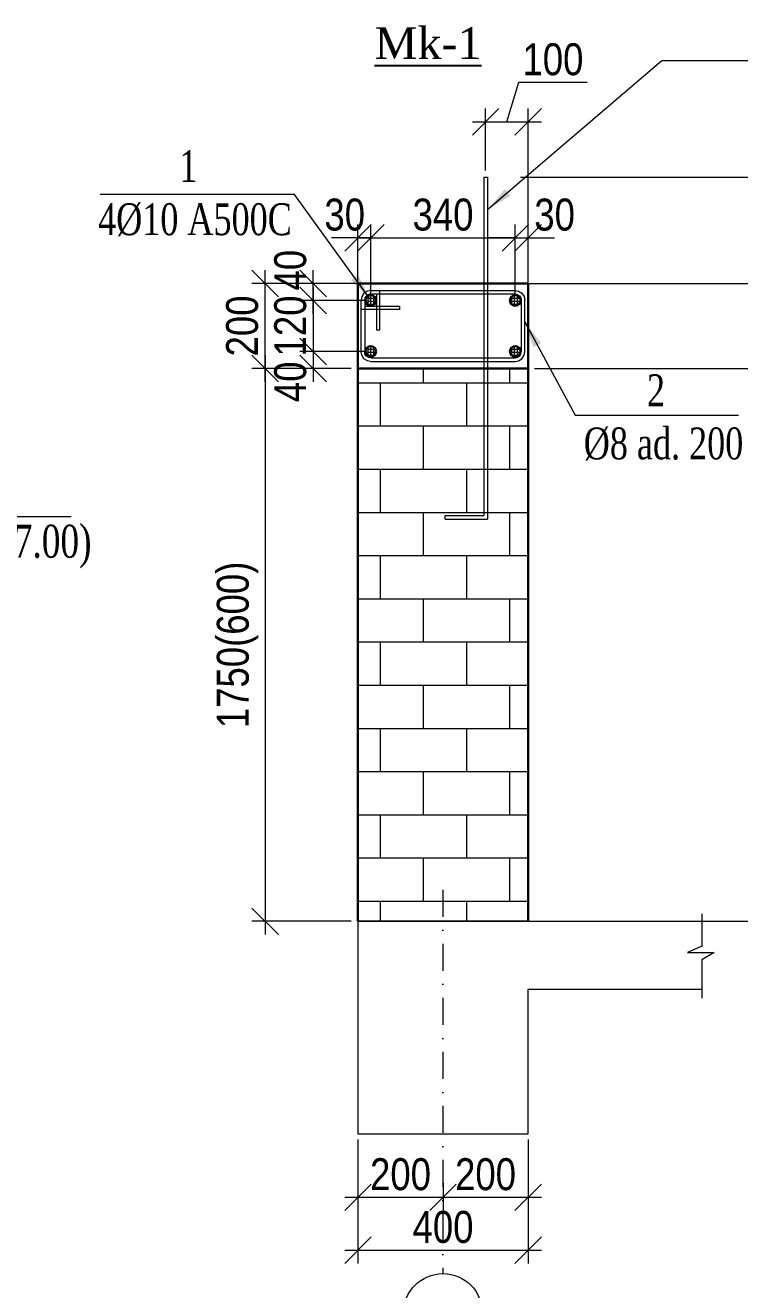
# Model space of a CAD drawing. Header units: millimetres. Extents: x -149347 to 251215, y -2929184 to -2541447.
# Drawn here: x 210486 to 217207, y -2622090 to -2610195 of the extents above; entities that cross this region are included whole.
import ezdxf

# ---------------------------------------------------------------- set-up
doc = ezdxf.new("R2010")
doc.units = ezdxf.units.MM
doc.linetypes.add('DASHDOT', pattern=[25.4, 12.7, -6.35, 0, -6.35])
doc.linetypes.add('DASHDOTX2', pattern=[50.8, 25.4, -12.7, 0, -12.7])
for name, color, linetype, lineweight in [('Ishare xetleri', 95, 'Continuous', 5), ('Ox xetti', 1, 'DASHDOT', 18), ('Xamut', 5, 'Continuous', 15)]:
    doc.layers.add(name, color=color, linetype=linetype, lineweight=lineweight)
doc.layers.add('Text', color=7, linetype='Continuous')
doc.styles.add('400', font='times.ttf', dxfattribs={"width": 0.75, "height": 300})
doc.styles.get("Standard").update_dxf_attribs({"font": 'times.ttf'})
doc.styles.add('style1', font='A3TI(LA).TTF', dxfattribs={"height": 400})
doc.styles.add('style6', font='ARIALN.TTF', dxfattribs={"height": 300})
doc.dimstyles.new('DIM_100', dxfattribs={"dimscale": 100, "dimtxt": 250, "dimasz": 2.5, "dimexe": 1.25, "dimexo": 0.625, "dimtad": 1, "dimdec": 0, "dimtxsty": 'style1', "dimblk": 'OBLIQUE', "dimcen": 2.5, "dimdle": 1.25, "dimclrd": 251, "dimclre": 251, "dimaunit": 1, "dimadec": 3, "dimazin": 0, "dimtfac": 1, "dimtdec": 0, "dimtmove": 1, "dimatfit": 3, "dimfxl": 1.25, "dimlwd": 5, "dimlwe": 5, "dimarcsym": 0})

# ---------------------------------------------------------------- blocks, each defined once
blk = doc.blocks.new('_Oblique')
at = {"color": 0, "linetype": 'ByBlock', "lineweight": -2}
blk.add_line((-0.5, -0.5), (0.5, 0.5), dxfattribs=at)
blk = doc.blocks.new('*D1120')
at = {"color": 251, "lineweight": 5, "ltscale": 15, "transparency": 16777216}
for p, q in [((213616, -2620678), (213616, -2621346)), ((214416, -2621083), (214416, -2621346))]:
    blk.add_line(p, q, dxfattribs=at)
at = {"color": 251, "linetype": 'ByBlock', "lineweight": 5, "ltscale": 15, "transparency": 16777216}
blk.add_line((214541, -2621221), (213491, -2621221), dxfattribs=at)
at = {"layer": 'Defpoints', "color": 0, "lineweight": 15, "ltscale": 15, "transparency": 16777216}
for p in [(213616, -2620615), (214416, -2621021), (213616, -2621221)]:
    blk.add_point(p, dxfattribs=at)
at = {"color": 251, "lineweight": 5, "ltscale": 15, "transparency": 16777216, "xscale": 250, "yscale": 250, "zscale": 250, "rotation": 180}
blk.add_blockref('_Oblique', (213616, -2621221), dxfattribs=at)
at = {"color": 251, "lineweight": 5, "ltscale": 15, "transparency": 16777216, "xscale": 250, "yscale": 250, "zscale": 250}
blk.add_blockref('_Oblique', (214416, -2621221), dxfattribs=at)
at = {"color": 0, "lineweight": 15, "ltscale": 15, "transparency": 16777216, "insert": (214016, -2621005), "char_height": 300, "attachment_point": 5, "style": 'style6'}
blk.add_mtext('200', dxfattribs=at)
blk = doc.blocks.new('*D1121')
at = {"color": 251, "lineweight": 5, "ltscale": 15, "transparency": 16777216}
for p, q in [((215216, -2620678), (215216, -2621346)), ((214416, -2621083), (214416, -2621346))]:
    blk.add_line(p, q, dxfattribs=at)
at = {"color": 251, "linetype": 'ByBlock', "lineweight": 5, "ltscale": 15, "transparency": 16777216}
blk.add_line((215341, -2621221), (214291, -2621221), dxfattribs=at)
at = {"layer": 'Defpoints', "color": 0, "lineweight": 15, "ltscale": 15, "transparency": 16777216}
for p in [(215216, -2620615), (214416, -2621021), (214416, -2621221)]:
    blk.add_point(p, dxfattribs=at)
at = {"color": 251, "lineweight": 5, "ltscale": 15, "transparency": 16777216, "xscale": 250, "yscale": 250, "zscale": 250, "rotation": 180}
blk.add_blockref('_Oblique', (214416, -2621221), dxfattribs=at)
at = {"color": 251, "lineweight": 5, "ltscale": 15, "transparency": 16777216, "xscale": 250, "yscale": 250, "zscale": 250}
blk.add_blockref('_Oblique', (215216, -2621221), dxfattribs=at)
at = {"color": 0, "lineweight": 15, "ltscale": 15, "transparency": 16777216, "insert": (214816, -2621005), "char_height": 300, "attachment_point": 5, "style": 'style6'}
blk.add_mtext('200', dxfattribs=at)
blk = doc.blocks.new('*D1122')
at = {"color": 251, "lineweight": 5, "ltscale": 15, "transparency": 16777216}
for p, q in [((213616, -2621284), (213616, -2621842)), ((215216, -2621284), (215216, -2621842))]:
    blk.add_line(p, q, dxfattribs=at)
at = {"color": 251, "linetype": 'ByBlock', "lineweight": 5, "ltscale": 15, "transparency": 16777216}
blk.add_line((213491, -2621717), (215341, -2621717), dxfattribs=at)
at = {"layer": 'Defpoints', "color": 0, "lineweight": 15, "ltscale": 15, "transparency": 16777216}
for p in [(213616, -2621221), (215216, -2621221), (215216, -2621717)]:
    blk.add_point(p, dxfattribs=at)
at = {"color": 251, "lineweight": 5, "ltscale": 15, "transparency": 16777216, "xscale": 250, "yscale": 250, "zscale": 250, "rotation": 180}
blk.add_blockref('_Oblique', (213616, -2621717), dxfattribs=at)
at = {"color": 251, "lineweight": 5, "ltscale": 15, "transparency": 16777216, "xscale": 250, "yscale": 250, "zscale": 250}
blk.add_blockref('_Oblique', (215216, -2621717), dxfattribs=at)
at = {"color": 0, "lineweight": 15, "ltscale": 15, "transparency": 16777216, "insert": (214416, -2621501), "char_height": 300, "attachment_point": 5, "style": 'style6'}
blk.add_mtext('400', dxfattribs=at)
blk = doc.blocks.new('*D1102')
at = {"color": 251, "linetype": 'ByBlock', "lineweight": 5, "ltscale": 15, "transparency": 16777216}
blk.add_line((217807, -2618749), (217807, -2613299), dxfattribs=at)
at = {"color": 251, "lineweight": 5, "ltscale": 15, "transparency": 16777216}
for p, q in [((215278, -2613424), (217932, -2613424)), ((217647, -2618624), (217932, -2618624))]:
    blk.add_line(p, q, dxfattribs=at)
at = {"layer": 'Defpoints', "color": 0, "lineweight": 15, "ltscale": 15, "transparency": 16777216}
for p in [(215216, -2613424), (217807, -2613424), (217585, -2618624)]:
    blk.add_point(p, dxfattribs=at)
at = {"color": 251, "lineweight": 5, "ltscale": 15, "transparency": 16777216, "xscale": 250, "yscale": 250, "zscale": 250}
for p, rotation in [((217807, -2613424), 90), ((217807, -2618624), 270)]:
    blk.add_blockref('_Oblique', p, dxfattribs=dict(at, rotation=rotation))
at = {"color": 0, "lineweight": 15, "ltscale": 15, "transparency": 16777216, "insert": (217548, -2616024), "char_height": 300, "attachment_point": 5, "rotation": 90, "style": 'style6'}
blk.add_mtext('1300{\\fArial Narrow|b0|i0|c238|p34; (600)}', dxfattribs=at)
blk = doc.blocks.new('*D1105')
at = {"color": 251, "linetype": 'ByBlock', "lineweight": 5, "ltscale": 15, "transparency": 16777216}
blk.add_line((212742, -2613549), (212742, -2612499), dxfattribs=at)
at = {"color": 251, "lineweight": 5, "ltscale": 15, "transparency": 16777216}
for p, q in [((213553, -2612624), (212617, -2612624)), ((213553, -2613424), (212617, -2613424))]:
    blk.add_line(p, q, dxfattribs=at)
at = {"layer": 'Defpoints', "color": 0, "lineweight": 15, "ltscale": 15, "transparency": 16777216}
for p in [(212742, -2612624), (213616, -2612624), (213616, -2613424)]:
    blk.add_point(p, dxfattribs=at)
at = {"color": 251, "lineweight": 5, "ltscale": 15, "transparency": 16777216, "xscale": 250, "yscale": 250, "zscale": 250}
for p, rotation in [((212742, -2612624), 90), ((212742, -2613424), 270)]:
    blk.add_blockref('_Oblique', p, dxfattribs=dict(at, rotation=rotation))
at = {"color": 0, "lineweight": 15, "ltscale": 15, "transparency": 16777216, "insert": (212527, -2613024), "char_height": 300, "attachment_point": 5, "rotation": 90, "style": 'style6'}
blk.add_mtext('200', dxfattribs=at)
blk = doc.blocks.new('*D1106')
at = {"color": 251, "linetype": 'ByBlock', "lineweight": 5, "ltscale": 15, "transparency": 16777216}
blk.add_line((212742, -2613299), (212742, -2618749), dxfattribs=at)
at = {"color": 251, "lineweight": 5, "ltscale": 15, "transparency": 16777216}
for p, q in [((213491, -2613424), (212617, -2613424)), ((213553, -2618624), (212617, -2618624))]:
    blk.add_line(p, q, dxfattribs=at)
at = {"layer": 'Defpoints', "color": 0, "lineweight": 15, "ltscale": 15, "transparency": 16777216}
for p in [(213553, -2613424), (212742, -2618624), (213616, -2618624)]:
    blk.add_point(p, dxfattribs=at)
at = {"color": 251, "lineweight": 5, "ltscale": 15, "transparency": 16777216, "xscale": 250, "yscale": 250, "zscale": 250}
for p, rotation in [((212742, -2613424), 90), ((212742, -2618624), 270)]:
    blk.add_blockref('_Oblique', p, dxfattribs=dict(at, rotation=rotation))
at = {"color": 0, "lineweight": 15, "ltscale": 15, "transparency": 16777216, "insert": (212483, -2616024), "char_height": 300, "attachment_point": 5, "rotation": 90, "style": 'style6'}
blk.add_mtext('{\\fArial Narrow|b0|i0|c238|p34;1750(600)}', dxfattribs=at)
blk = doc.blocks.new('*D1107')
at = {"color": 251, "linetype": 'ByBlock', "lineweight": 5, "ltscale": 15, "transparency": 16777216}
blk.add_line((213195, -2612909), (213195, -2612499), dxfattribs=at)
at = {"color": 251, "lineweight": 5, "ltscale": 15, "transparency": 16777216}
for p, q in [((213673, -2612624), (213070, -2612624)), ((213673, -2612784), (213070, -2612784))]:
    blk.add_line(p, q, dxfattribs=at)
at = {"layer": 'Defpoints', "color": 0, "lineweight": 15, "ltscale": 15, "transparency": 16777216}
for p in [(213195, -2612624), (213736, -2612624), (213736, -2612784)]:
    blk.add_point(p, dxfattribs=at)
at = {"color": 251, "lineweight": 5, "ltscale": 15, "transparency": 16777216, "xscale": 250, "yscale": 250, "zscale": 250}
for p, rotation in [((213195, -2612624), 90), ((213195, -2612784), 270)]:
    blk.add_blockref('_Oblique', p, dxfattribs=dict(at, rotation=rotation))
at = {"color": 0, "lineweight": 15, "ltscale": 15, "transparency": 16777216, "insert": (212980, -2612499), "char_height": 300, "attachment_point": 5, "rotation": 90, "style": 'style6'}
blk.add_mtext('40', dxfattribs=at)
blk = doc.blocks.new('*D1108')
at = {"color": 251, "linetype": 'ByBlock', "lineweight": 5, "ltscale": 15, "transparency": 16777216}
blk.add_line((213195, -2612659), (213195, -2613389), dxfattribs=at)
at = {"color": 251, "lineweight": 5, "ltscale": 15, "transparency": 16777216}
for p, q in [((213673, -2612784), (213070, -2612784)), ((213673, -2613264), (213070, -2613264))]:
    blk.add_line(p, q, dxfattribs=at)
at = {"layer": 'Defpoints', "color": 0, "lineweight": 15, "ltscale": 15, "transparency": 16777216}
for p in [(213736, -2612784), (213195, -2613264), (213736, -2613264)]:
    blk.add_point(p, dxfattribs=at)
at = {"color": 251, "lineweight": 5, "ltscale": 15, "transparency": 16777216, "xscale": 250, "yscale": 250, "zscale": 250}
for p, rotation in [((213195, -2612784), 90), ((213195, -2613264), 270)]:
    blk.add_blockref('_Oblique', p, dxfattribs=dict(at, rotation=rotation))
at = {"color": 0, "lineweight": 15, "ltscale": 15, "transparency": 16777216, "insert": (212980, -2613024), "char_height": 300, "attachment_point": 5, "rotation": 90, "style": 'style6'}
blk.add_mtext('120', dxfattribs=at)
blk = doc.blocks.new('*D1109')
at = {"color": 251, "linetype": 'ByBlock', "lineweight": 5, "ltscale": 15, "transparency": 16777216}
blk.add_line((213195, -2613139), (213195, -2613549), dxfattribs=at)
at = {"color": 251, "lineweight": 5, "ltscale": 15, "transparency": 16777216}
for p, q in [((213411, -2613264), (213070, -2613264)), ((213411, -2613424), (213070, -2613424))]:
    blk.add_line(p, q, dxfattribs=at)
at = {"layer": 'Defpoints', "color": 0, "lineweight": 15, "ltscale": 15, "transparency": 16777216}
for p in [(213473, -2613264), (213195, -2613424), (213473, -2613424)]:
    blk.add_point(p, dxfattribs=at)
at = {"color": 251, "lineweight": 5, "ltscale": 15, "transparency": 16777216, "xscale": 250, "yscale": 250, "zscale": 250}
for p, rotation in [((213195, -2613264), 90), ((213195, -2613424), 270)]:
    blk.add_blockref('_Oblique', p, dxfattribs=dict(at, rotation=rotation))
at = {"color": 0, "lineweight": 15, "ltscale": 15, "transparency": 16777216, "insert": (212980, -2613549), "char_height": 300, "attachment_point": 5, "rotation": 90, "style": 'style6'}
blk.add_mtext('40', dxfattribs=at)
blk = doc.blocks.new('*D1110')
at = {"color": 251, "lineweight": 5, "ltscale": 15, "transparency": 16777216}
for p, q in [((213616, -2613313), (213616, -2612069)), ((213736, -2612721), (213736, -2612069))]:
    blk.add_line(p, q, dxfattribs=at)
at = {"color": 251, "linetype": 'ByBlock', "lineweight": 5, "ltscale": 15, "transparency": 16777216}
for p, q in [((213616, -2612194), (213366, -2612194)), ((213736, -2612194), (213616, -2612194)), ((213736, -2612194), (213986, -2612194))]:
    blk.add_line(p, q, dxfattribs=at)
at = {"layer": 'Defpoints', "color": 0, "lineweight": 15, "ltscale": 15, "transparency": 16777216}
for p in [(213616, -2612194), (213736, -2612784), (213616, -2613375)]:
    blk.add_point(p, dxfattribs=at)
at = {"color": 251, "lineweight": 5, "ltscale": 15, "transparency": 16777216, "xscale": 250, "yscale": 250, "zscale": 250}
blk.add_blockref('_Oblique', (213616, -2612194), dxfattribs=at)
at = {"color": 251, "lineweight": 5, "ltscale": 15, "transparency": 16777216, "xscale": 250, "yscale": 250, "zscale": 250, "rotation": 180}
blk.add_blockref('_Oblique', (213736, -2612194), dxfattribs=at)
at = {"color": 0, "lineweight": 15, "ltscale": 15, "transparency": 16777216, "insert": (213491, -2611978), "char_height": 300, "attachment_point": 5, "style": 'style6'}
blk.add_mtext('30', dxfattribs=at)
blk = doc.blocks.new('*D1111')
at = {"color": 251, "lineweight": 5, "ltscale": 15, "transparency": 16777216}
for p, q in [((213736, -2612387), (213736, -2612069)), ((215096, -2612434), (215096, -2612069))]:
    blk.add_line(p, q, dxfattribs=at)
at = {"color": 251, "linetype": 'ByBlock', "lineweight": 5, "ltscale": 15, "transparency": 16777216}
blk.add_line((213611, -2612194), (215221, -2612194), dxfattribs=at)
at = {"layer": 'Defpoints', "color": 0, "lineweight": 15, "ltscale": 15, "transparency": 16777216}
for p in [(215096, -2612194), (213736, -2612450), (215096, -2612496)]:
    blk.add_point(p, dxfattribs=at)
at = {"color": 251, "lineweight": 5, "ltscale": 15, "transparency": 16777216, "xscale": 250, "yscale": 250, "zscale": 250, "rotation": 180}
blk.add_blockref('_Oblique', (213736, -2612194), dxfattribs=at)
at = {"color": 251, "lineweight": 5, "ltscale": 15, "transparency": 16777216, "xscale": 250, "yscale": 250, "zscale": 250}
blk.add_blockref('_Oblique', (215096, -2612194), dxfattribs=at)
at = {"color": 0, "lineweight": 15, "ltscale": 15, "transparency": 16777216, "insert": (214416, -2611978), "char_height": 300, "attachment_point": 5, "style": 'style6'}
blk.add_mtext('340', dxfattribs=at)
blk = doc.blocks.new('*D1112')
at = {"color": 251, "lineweight": 5, "ltscale": 15, "transparency": 16777216}
for p, q in [((215096, -2612721), (215096, -2612069)), ((215216, -2613313), (215216, -2612069))]:
    blk.add_line(p, q, dxfattribs=at)
at = {"color": 251, "linetype": 'ByBlock', "lineweight": 5, "ltscale": 15, "transparency": 16777216}
for p, q in [((215096, -2612194), (214846, -2612194)), ((215096, -2612194), (215216, -2612194)), ((215216, -2612194), (215466, -2612194))]:
    blk.add_line(p, q, dxfattribs=at)
at = {"layer": 'Defpoints', "color": 0, "lineweight": 15, "ltscale": 15, "transparency": 16777216}
for p in [(215216, -2612194), (215096, -2612784), (215216, -2613375)]:
    blk.add_point(p, dxfattribs=at)
at = {"color": 251, "lineweight": 5, "ltscale": 15, "transparency": 16777216, "xscale": 250, "yscale": 250, "zscale": 250}
blk.add_blockref('_Oblique', (215096, -2612194), dxfattribs=at)
at = {"color": 251, "lineweight": 5, "ltscale": 15, "transparency": 16777216, "xscale": 250, "yscale": 250, "zscale": 250, "rotation": 180}
blk.add_blockref('_Oblique', (215216, -2612194), dxfattribs=at)
at = {"color": 0, "lineweight": 15, "ltscale": 15, "transparency": 16777216, "insert": (215466, -2611978), "char_height": 300, "attachment_point": 5, "style": 'style6'}
blk.add_mtext('30', dxfattribs=at)
blk = doc.blocks.new('*D1113')
at = {"color": 251, "linetype": 'ByBlock', "lineweight": 5, "ltscale": 15, "transparency": 16777216}
blk.add_line((217807, -2612749), (217807, -2611499), dxfattribs=at)
at = {"color": 251, "lineweight": 5, "ltscale": 15, "transparency": 16777216}
for p, q in [((215145, -2611624), (217932, -2611624)), ((217647, -2612624), (217932, -2612624))]:
    blk.add_line(p, q, dxfattribs=at)
at = {"layer": 'Defpoints', "color": 0, "lineweight": 15, "ltscale": 15, "transparency": 16777216}
for p in [(215083, -2611624), (217807, -2611624), (217585, -2612624)]:
    blk.add_point(p, dxfattribs=at)
at = {"color": 251, "lineweight": 5, "ltscale": 15, "transparency": 16777216, "xscale": 250, "yscale": 250, "zscale": 250}
for p, rotation in [((217807, -2611624), 90), ((217807, -2612624), 270)]:
    blk.add_blockref('_Oblique', p, dxfattribs=dict(at, rotation=rotation))
at = {"color": 0, "lineweight": 15, "ltscale": 15, "transparency": 16777216, "insert": (217591, -2612124), "char_height": 300, "attachment_point": 5, "rotation": 90, "style": 'style6'}
blk.add_mtext('250', dxfattribs=at)
blk = doc.blocks.new('*D1114')
at = {"color": 251, "linetype": 'ByBlock', "lineweight": 5, "ltscale": 15, "transparency": 16777216}
for p, q in [((215016, -2611104), (215128, -2610732)), ((215128, -2610732), (215772, -2610732)), ((214692, -2611104), (215341, -2611104))]:
    blk.add_line(p, q, dxfattribs=at)
at = {"color": 251, "lineweight": 5, "ltscale": 15, "transparency": 16777216}
for p, q in [((214817, -2611561), (214817, -2610979)), ((215216, -2612232), (215216, -2610979))]:
    blk.add_line(p, q, dxfattribs=at)
at = {"layer": 'Defpoints', "color": 0, "lineweight": 15, "ltscale": 15, "transparency": 16777216}
for p in [(215216, -2611104), (214817, -2611624), (215216, -2612294)]:
    blk.add_point(p, dxfattribs=at)
at = {"color": 251, "lineweight": 5, "ltscale": 15, "transparency": 16777216, "xscale": 250, "yscale": 250, "zscale": 250, "rotation": 180}
blk.add_blockref('_Oblique', (214817, -2611104), dxfattribs=at)
at = {"color": 251, "lineweight": 5, "ltscale": 15, "transparency": 16777216, "xscale": 250, "yscale": 250, "zscale": 250}
blk.add_blockref('_Oblique', (215216, -2611104), dxfattribs=at)
at = {"color": 0, "lineweight": 15, "ltscale": 15, "transparency": 16777216, "insert": (215450, -2610517), "char_height": 300, "attachment_point": 5, "style": 'style6'}
blk.add_mtext('100', dxfattribs=at)

msp = doc.modelspace()

# ---------------------------------------------------------------- hatches: boundary and pattern name
at = {"lineweight": 15, "ltscale": 5}
h = msp.add_hatch(dxfattribs=at)
h.set_pattern_fill('AR-B816', scale=2)
h.set_pattern_definition([(0, (-5629.63, 4e-09), (0, 406.4), []), (90, (-5629.63, 4e-09), (-406.4, 406.4), [406.4, -406.4])])
edge = h.paths.add_edge_path()
edge.add_line((215215.58035, -2613423.77331), (213615.60697, -2613423.77331))
edge.add_line((213615.60697, -2613423.77331), (213615.60697, -2618623.77331))
edge.add_line((213615.60697, -2618623.77331), (215215.60697, -2618623.77331))
edge.add_line((215215.60697, -2618623.77331), (215215.60697, -2613429.01841))
at = {"layer": 'Xamut'}
h = msp.add_hatch(dxfattribs=at)
h.set_pattern_fill('ANGLE', color=256, scale=4, style=0)
h.set_pattern_definition([(0, (215945.607, -2612733.773), (0, 27.94), [20.32, -7.62]), (90, (215945.607, -2612733.773), (-27.94, 2e-15), [20.32, -7.62])])
edge = h.paths.add_edge_path()
edge.add_arc((213735.60697, -2612783.77331), 50, -180, 180, ccw=False)
h = msp.add_hatch(dxfattribs=at)
h.set_pattern_fill('ANGLE', color=256, scale=4, style=0)
h.set_pattern_definition([(0, (215145.607, -2612733.773), (0, 27.94), [20.32, -7.62]), (90, (215145.607, -2612733.773), (-27.94, 2e-15), [20.32, -7.62])])
edge = h.paths.add_edge_path()
edge.add_arc((215095.60697, -2612783.77331), 50, 0, 360)
h = msp.add_hatch(dxfattribs=at)
h.set_pattern_fill('ANGLE', color=256, scale=4, style=0)
h.set_pattern_definition([(0, (215945.607, -2613213.773), (0, 27.94), [20.32, -7.62]), (90, (215945.607, -2613213.773), (-27.94, 2e-15), [20.32, -7.62])])
edge = h.paths.add_edge_path()
edge.add_arc((213735.60697, -2613263.77331), 50, -180, 180, ccw=False)
h = msp.add_hatch(dxfattribs=at)
h.set_pattern_fill('ANGLE', color=256, scale=4, style=0)
h.set_pattern_definition([(0, (215145.607, -2613213.773), (0, 27.94), [20.32, -7.62]), (90, (215145.607, -2613213.773), (-27.94, 2e-15), [20.32, -7.62])])
edge = h.paths.add_edge_path()
edge.add_arc((215095.60697, -2613263.77331), 50, 0, 360)

# ---------------------------------------------------------------- linework, layer by layer
at = {"color": 4, "linetype": 'Continuous', "lineweight": 15}
for p, q in [((214798.66761, -2611623.77331), (214834.31944, -2611623.77331)), ((214799.01577, -2611623.77331), (214799.01577, -2614805.94739)), ((214834.66761, -2611623.77331), (214834.66761, -2614805.94739)), ((213615.60697, -2613423.77331), (214015.60697, -2613423.77331)), ((214434.66761, -2614805.94739), (214799.01577, -2614805.94739)), ((214434.66761, -2614841.59922), (214434.66761, -2614805.94739)), ((214834.66761, -2614805.94739), (214834.66761, -2614841.59922)), ((214434.66761, -2614841.59922), (214834.66761, -2614841.59922)), ((213615.60697, -2618623.77331), (216852.16822, -2618623.77331)), ((213615.60697, -2618623.77331), (213615.60697, -2620623.77331)), ((215215.60697, -2619263.69727), (216852.16822, -2619263.69727)), ((215215.60697, -2620623.77331), (215215.60697, -2619263.69727)), ((213615.60697, -2620623.77331), (215215.60697, -2620623.77331))]:
    msp.add_line(p, q, dxfattribs=at)
at = {"color": 7, "lineweight": 15, "ltscale": 80}
for p, q in [((215183.93214, -2612623.77331), (218925.08417, -2612623.77331)), ((215215.60697, -2618623.77331), (213615.60697, -2618623.77331)), ((216852.16822, -2618623.77331), (218925.08417, -2618623.77331))]:
    msp.add_line(p, q, dxfattribs=at)
at = {"color": 7, "lineweight": 30, "ltscale": 80}
for p, q in [((213615.60697, -2613423.77331), (213615.60697, -2617823.77331)), ((215215.60697, -2613423.77331), (215215.60697, -2618623.77331)), ((213615.60697, -2618623.77331), (213615.60697, -2617823.77331))]:
    msp.add_line(p, q, dxfattribs=at)
at = {"color": 1, "lineweight": 15, "ltscale": 15}
msp.add_line((202211.43052, -2614817.31152), (210916.38221, -2614817.31152), dxfattribs=at)
at = {"color": 7, "lineweight": 30, "ltscale": 80}
msp.add_lwpolyline([(213615.60697, -2613423.77331), (215215.60697, -2613423.77331), (215215.60697, -2612623.77331), (213615.60697, -2612623.77331)], close=True, dxfattribs=at)
at = {"color": 4, "linetype": 'Continuous', "lineweight": 15}
msp.add_lwpolyline([(216852.16822, -2618552.95846), (216852.16822, -2618859.44829), (216716.19157, -2618916.49233), (216965.90918, -2618916.49233), (216852.16822, -2618987.79739), (216852.16822, -2619346.53574)], dxfattribs=at)
at = {"color": 7, "lineweight": 9}
msp.add_circle((214415.60697, -2622309.27261), 371.07409, dxfattribs=at)
at = {"layer": 'Ishare xetleri', "color": 251, "lineweight": 9}
for p, q in [((213650.89266, -2612747.93618), (213647.05278, -2612779.93363)), ((213672.50415, -2612715.70926), (213650.89266, -2612747.93618)), ((213705.67139, -2612695.8852), (213672.50415, -2612715.70926)), ((213681.74922, -2612759.37764), (213679.05278, -2612781.84686)), ((213695.08325, -2612739.49401), (213681.74922, -2612759.37764)), ((213717.04984, -2612726.36458), (213695.08325, -2612739.49401)), ((213735.06939, -2612690.66128), (213705.67139, -2612695.8852)), ((213737.89044, -2612722.66128), (213717.04984, -2612726.36458)), ((215093.32351, -2612722.66128), (215114.16411, -2612726.36458)), ((215096.14455, -2612690.66128), (215125.54255, -2612695.8852)), ((215114.16411, -2612726.36458), (215136.13069, -2612739.49401)), ((215125.54255, -2612695.8852), (215158.70979, -2612715.70926)), ((215136.13069, -2612739.49401), (215149.46472, -2612759.37764)), ((215149.46472, -2612759.37764), (215152.16116, -2612781.84686)), ((215158.70979, -2612715.70926), (215180.32128, -2612747.93618)), ((215180.32128, -2612747.93618), (215184.16116, -2612779.93363)), ((213650.89266, -2613299.61043), (213647.05278, -2613267.61298)), ((213681.74922, -2613288.16897), (213679.05278, -2613265.69975)), ((215149.46472, -2613288.16897), (215152.16116, -2613265.69975)), ((215180.32128, -2613299.61043), (215184.16116, -2613267.61298)), ((213672.50415, -2613331.83735), (213650.89266, -2613299.61043)), ((213705.67139, -2613351.66141), (213672.50415, -2613331.83735)), ((213695.08325, -2613308.0526), (213681.74922, -2613288.16897)), ((213717.04984, -2613321.18203), (213695.08325, -2613308.0526)), ((213735.06939, -2613356.88533), (213705.67139, -2613351.66141)), ((213737.89044, -2613324.88533), (213717.04984, -2613321.18203)), ((215093.32351, -2613324.88533), (215114.16411, -2613321.18203)), ((215096.14455, -2613356.88533), (215125.54255, -2613351.66141)), ((215114.16411, -2613321.18203), (215136.13069, -2613308.0526)), ((215125.54255, -2613351.66141), (215158.70979, -2613331.83735)), ((215136.13069, -2613308.0526), (215149.46472, -2613288.16897)), ((215158.70979, -2613331.83735), (215180.32128, -2613299.61043))]:
    msp.add_line(p, q, dxfattribs=at)
at = {"layer": 'Ishare xetleri', "color": 251, "lineweight": 9, "ltscale": 50}
for p, q in [((213647.05278, -2613267.61298), (213647.05278, -2612779.93363)), ((213679.05278, -2612781.84686), (213679.05278, -2613265.69975)), ((213735.06939, -2612690.66128), (215096.14455, -2612690.66128)), ((213736.87582, -2612722.66128), (215093.32351, -2612722.66128)), ((215152.16116, -2612781.84686), (215152.16116, -2613265.69975)), ((215184.16116, -2613267.61298), (215184.16116, -2612779.93363)), ((213735.06939, -2613356.88533), (215096.14455, -2613356.88533)), ((213736.87582, -2613324.88533), (215093.32351, -2613324.88533))]:
    msp.add_line(p, q, dxfattribs=at)
for points in [[(213789.43757, -2612722.66128), (213789.43757, -2613058.83427), (213821.43757, -2613058.83427), (213821.43757, -2612690.66128)], [(213676.31559, -2612837.60391), (214006.96204, -2612837.60391), (214006.96204, -2612869.60391), (213644.31559, -2612869.60391)]]:
    msp.add_lwpolyline(points, dxfattribs=at)
at = {"layer": 'Ox xetti', "linetype": 'DASHDOTX2', "lineweight": 15, "ltscale": 10}
msp.add_line((214415.60697, -2618327.76852), (214415.60697, -2621938.19852), dxfattribs=at)
at = {"layer": 'Xamut', "lineweight": 30}
for centre in [(213735.60697, -2612783.77331), (215095.60697, -2612783.77331), (213735.60697, -2613263.77331), (215095.60697, -2613263.77331)]:
    msp.add_circle(centre, 50, dxfattribs=at)

# ---------------------------------------------------------------- texts
at = {"color": 7, "insert": (214275.91689, -2610363.31879), "char_height": 300, "attachment_point": 5}
msp.add_mtext('{\\fTimes New Roman|b0|i0|c238|p18;\\LMk-1}', dxfattribs=at)
at = {"lineweight": 9, "insert": (208787.97982, -2614377.16421), "char_height": 310.0109977, "width": 2517.8960147, "attachment_point": 1, "style": '400'}
msp.add_mtext('{\\fTimes New Roman|b0|i0|c238|p18;         K-1\\P18.15 -:- (17.00)}', dxfattribs=at)
at = {"layer": 'Text', "char_height": 300, "attachment_point": 1, "style": '400'}
for s, insert in [('    {\\fTimes New Roman|b0|i0|c238|p18;     1\\P4%%C10 A500C}', (211171.28421, -2611369.55484)), ('    {\\fTimes New Roman|b0|i0|c238|p18;   2\\P%%C}8{\\fTimes New Roman|b0|i0|c238|p18; ad. 200}', (215740.0316, -2613478.72877))]:
    msp.add_mtext(s, dxfattribs=dict(at, insert=insert))

# ---------------------------------------------------------------- dimensions: what is measured, and where the dimension line sits
at = {"color": 7, "lineweight": 15, "ltscale": 15}
for base, p1, p2, picture, middle in [((215215.60697, -2611104.39334), (214816.84169, -2611623.77331), (215215.60697, -2612294.10725), '*D1114', (215190.3009, -2610516.79955)), ((215095.60697, -2612193.98278), (213735.60697, -2612449.69948), (215095.60697, -2612496.02655), '*D1111', (214415.60697, -2611978.31088)), ((213615.60697, -2621221.05782), (214415.60697, -2621020.80205), (213615.60697, -2620615.0466), '*D1120', (214015.60697, -2621005.38592)), ((214415.60697, -2621221.05782), (215215.60697, -2620615.0466), (214415.60697, -2621020.80205), '*D1121', (214815.60697, -2621005.38592)), ((215215.60697, -2621717.00593), (213615.60697, -2621221.05782), (215215.60697, -2621221.05782), '*D1122', (214415.60697, -2621501.33403))]:
    dim = msp.add_linear_dim(base=base, p1=p1, p2=p2, dimstyle='DIM_100', override={"dimlfac": 0.25, "dimtxsty": 'style6'}, dxfattribs=at)
    dim.commit()
    dim.dimension.update_dxf_attribs({"geometry": picture, "text_midpoint": middle})
for base, p1, p2, picture, middle in [((217807.09512, -2611623.77331), (217584.85527, -2612623.77331), (215082.96546, -2611623.77331), '*D1113', (217591.42322, -2612123.77331)), ((212742.28087, -2612623.77331), (213615.60697, -2613423.77331), (213615.60697, -2612623.77331), '*D1105', (212526.60897, -2613023.77331))]:
    dim = msp.add_linear_dim(base=base, p1=p1, p2=p2, angle=90, dimstyle='DIM_100', override={"dimlfac": 0.25, "dimtxsty": 'style6'}, dxfattribs=at)
    dim.commit()
    dim.dimension.update_dxf_attribs({"geometry": picture, "text_midpoint": middle})
for base, p1, p2, picture, middle in [((213615.60697, -2612193.98278), (213735.60697, -2612783.77331), (213615.60697, -2613375.1666), '*D1110', (213490.60697, -2612193.98278)), ((215215.60697, -2612193.98278), (215095.60697, -2612783.77331), (215215.60697, -2613375.1666), '*D1112', (215465.60697, -2612193.98278))]:
    dim = msp.add_linear_dim(base=base, p1=p1, p2=p2, dimstyle='DIM_100', override={"dimlfac": 0.25, "dimtxsty": 'style6'}, dxfattribs=at)
    dim.commit()
    dim.dimension.update_dxf_attribs({"geometry": picture, "text_midpoint": middle, "dimtype": 160})
for base, p1, p2, picture, middle in [((213195.45354, -2612623.77331), (213735.60697, -2612783.77331), (213735.60697, -2612623.77331), '*D1107', (213195.45354, -2612498.77331)), ((213195.45354, -2613263.77331), (213735.60697, -2612783.77331), (213735.60697, -2613263.77331), '*D1108', (213195.45354, -2613023.77331)), ((213195.45354, -2613423.77331), (213473.40438, -2613263.77331), (213473.40438, -2613423.77331), '*D1109', (213195.45354, -2613548.77331))]:
    dim = msp.add_linear_dim(base=base, p1=p1, p2=p2, angle=90, dimstyle='DIM_100', override={"dimlfac": 0.25, "dimtxsty": 'style6'}, dxfattribs=at)
    dim.commit()
    dim.dimension.update_dxf_attribs({"geometry": picture, "text_midpoint": middle, "dimtype": 160})
for base, p1, p2, text, picture, middle in [((212742.28087, -2618623.77331), (213553.10697, -2613423.77331), (213615.60697, -2618623.77331), '{\\fArial Narrow|b0|i0|c238|p34;1750(600)}', '*D1106', (212483.12329, -2616023.77331)), ((217807.09512, -2613423.77331), (217584.85527, -2618623.77331), (215215.60697, -2613423.77331), '<>{\\fArial Narrow|b0|i0|c238|p34; (600)}', '*D1102', (217547.93754, -2616023.77331))]:
    dim = msp.add_linear_dim(base=base, p1=p1, p2=p2, angle=90, text=text, dimstyle='DIM_100', override={"dimlfac": 0.25, "dimtxsty": 'style6'}, dxfattribs=at)
    dim.commit()
    dim.dimension.update_dxf_attribs({"geometry": picture, "text_midpoint": middle})

# ---------------------------------------------------------------- leaders
at = {"color": 7, "lineweight": 15, "ltscale": 80}
for points in [[(214834.66761, -2611929.57626), (216474.45181, -2610528.06267), (218094.57077, -2610528.06267)], [(213730.401, -2612770.61225), (213019.6816, -2611787.2108), (211190.59316, -2611787.2108)], [(215184.16116, -2612985.76187), (215658.88957, -2613862.96626), (217195.42918, -2613862.96626)]]:
    msp.add_leader(points, dimstyle='DIM_100', override={"dimgap": 0.625, "dimtad": 0}, dxfattribs=at)

doc.saveas('drawing.dxf')
